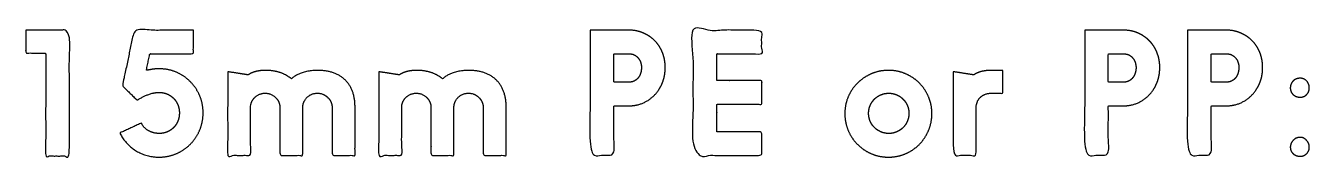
# Model space of a CAD drawing. Header units: millimetres. Extents: x 13 to 2477, y 20 to 1156.
# Drawn here: x 551.4 to 754.2, y 638.3 to 659.4 of the extents above; entities that cross this region are included whole.
import ezdxf

# ---------------------------------------------------------------- set-up
doc = ezdxf.new("R2010")
doc.units = ezdxf.units.MM
doc.header["$MEASUREMENT"] = 0
doc.layers.add('Work layer', color=254, linetype='Continuous', true_color=0xdddddd)

msp = doc.modelspace()

# ---------------------------------------------------------------- linework, layer by layer
at = {"layer": 'Work layer'}
for points, knots in [([(660.55, 642.7), (660.55, 642.54), (660.71, 642.54), (664.19, 642.54), (667.67, 642.54), (667.67, 640.67), (667.67, 638.79), (662.24, 638.79), (656.8, 638.79), (656.8, 648.73), (656.8, 658.67), (662.24, 658.67), (667.67, 658.67), (667.67, 656.79), (667.67, 654.92), (664.19, 654.92), (660.71, 654.92), (660.55, 654.92), (660.55, 654.76), (660.55, 652.79), (660.55, 650.83), (660.55, 650.67), (660.71, 650.67), (664.19, 650.67), (667.67, 650.67), (667.67, 648.79), (667.67, 646.92), (664.19, 646.92), (660.71, 646.92), (660.55, 646.92), (660.55, 646.75), (660.55, 644.73), (660.55, 642.7)], [0, 0, 0, 1, 1, 2, 2, 3, 3, 4, 4, 5, 5, 6, 6, 7, 7, 8, 8, 9, 9, 10, 10, 11, 11, 12, 12, 13, 13, 14, 14, 15, 15, 16, 16, 16]), ([(551.4, 658.67), (554.85, 658.67), (558.3, 658.67), (558.3, 648.69), (558.3, 638.72), (556.42, 638.72), (554.55, 638.72), (554.55, 646.8), (554.55, 654.88), (554.55, 655.04), (554.39, 655.04), (552.89, 655.04), (551.4, 655.04), (551.4, 656.85), (551.4, 658.67)], [0, 0, 0, 1, 1, 2, 2, 3, 3, 4, 4, 5, 5, 6, 6, 7, 7, 7]), ([(577.88, 658.67), (577.88, 656.79), (577.88, 654.92), (574.51, 654.92), (571.14, 654.92), (571.01, 654.92), (570.96, 654.76), (570.72, 653.57), (570.48, 652.38), (570.48, 652.33), (570.51, 652.3), (570.56, 652.3), (570.61, 652.3), (571.49, 652.54), (572.49, 652.54), (573.92, 652.54), (575.19, 652), (576.46, 651.45), (577.4, 650.49), (578.35, 649.53), (578.89, 648.26), (579.42, 646.98), (579.42, 645.54), (579.42, 644.1), (578.89, 642.83), (578.35, 641.55), (577.4, 640.59), (576.46, 639.63), (575.19, 639.09), (573.92, 638.54), (572.49, 638.54), (570.43, 638.54), (568.77, 639.58), (567.11, 640.63), (566.27, 642.37), (567.96, 643.15), (569.66, 643.93), (570.03, 643.17), (570.8, 642.73), (571.57, 642.29), (572.49, 642.29), (573.16, 642.29), (573.74, 642.53), (574.32, 642.78), (574.76, 643.22), (575.2, 643.67), (575.43, 644.26), (575.67, 644.85), (575.67, 645.55), (575.67, 646.23), (575.43, 646.82), (575.2, 647.42), (574.76, 647.86), (574.32, 648.3), (573.74, 648.55), (573.16, 648.79), (572.49, 648.79), (571.78, 648.79), (571.14, 648.59), (570.51, 648.38), (570.03, 648.17), (569.47, 647.87), (569.02, 647.54), (567.87, 648.68), (566.72, 649.81), (566.72, 649.95), (566.73, 650.06), (566.74, 650.18), (566.77, 650.32), (567.64, 654.49), (568.52, 658.67), (573.2, 658.67), (577.88, 658.67)], [0, 0, 0, 1, 1, 2, 2, 3, 3, 4, 4, 5, 5, 6, 6, 7, 7, 8, 8, 9, 9, 10, 10, 11, 11, 12, 12, 13, 13, 14, 14, 15, 15, 16, 16, 17, 17, 18, 18, 19, 19, 20, 20, 21, 21, 22, 22, 23, 23, 24, 24, 25, 25, 26, 26, 27, 27, 28, 28, 29, 29, 30, 30, 31, 31, 32, 32, 33, 33, 34, 34, 35, 35, 36, 36, 36]), ([(640.57, 658.67), (643.62, 658.67), (646.66, 658.67), (647.93, 658.67), (648.98, 658.2), (650.04, 657.74), (650.81, 656.95), (651.58, 656.16), (652, 655.08), (652.42, 654), (652.42, 652.73), (652.42, 651.47), (652, 650.37), (651.57, 649.28), (650.8, 648.45), (650.02, 647.62), (648.96, 647.14), (647.89, 646.67), (646.61, 646.67), (645.52, 646.67), (644.42, 646.67), (644.3, 646.67), (644.3, 646.51), (644.3, 642.68), (644.3, 638.85), (642.42, 638.85), (640.55, 638.85), (640.56, 648.76), (640.57, 658.67)], [0, 0, 0, 1, 1, 2, 2, 3, 3, 4, 4, 5, 5, 6, 6, 7, 7, 8, 8, 9, 9, 10, 10, 11, 11, 12, 12, 13, 13, 14, 14, 14]), ([(718.7, 658.67), (721.74, 658.67), (724.78, 658.67), (726.05, 658.67), (727.11, 658.2), (728.17, 657.74), (728.93, 656.95), (729.7, 656.16), (730.12, 655.08), (730.55, 654), (730.55, 652.73), (730.55, 651.47), (730.12, 650.37), (729.69, 649.28), (728.92, 648.45), (728.15, 647.62), (727.08, 647.14), (726.01, 646.67), (724.74, 646.67), (723.64, 646.67), (722.55, 646.67), (722.42, 646.67), (722.42, 646.51), (722.42, 642.68), (722.42, 638.85), (720.55, 638.85), (718.67, 638.85), (718.69, 648.76), (718.7, 658.67)], [0, 0, 0, 1, 1, 2, 2, 3, 3, 4, 4, 5, 5, 6, 6, 7, 7, 8, 8, 9, 9, 10, 10, 11, 11, 12, 12, 13, 13, 14, 14, 14]), ([(734.95, 658.67), (737.99, 658.67), (741.03, 658.67), (742.3, 658.67), (743.36, 658.2), (744.42, 657.74), (745.18, 656.95), (745.95, 656.16), (746.37, 655.08), (746.8, 654), (746.8, 652.73), (746.8, 651.47), (746.37, 650.37), (745.94, 649.28), (745.17, 648.45), (744.4, 647.62), (743.33, 647.14), (742.26, 646.67), (740.99, 646.67), (739.89, 646.67), (738.8, 646.67), (738.67, 646.67), (738.67, 646.51), (738.67, 642.68), (738.67, 638.85), (736.8, 638.85), (734.92, 638.85), (734.94, 648.76), (734.95, 658.67)], [0, 0, 0, 1, 1, 2, 2, 3, 3, 4, 4, 5, 5, 6, 6, 7, 7, 8, 8, 9, 9, 10, 10, 11, 11, 12, 12, 13, 13, 14, 14, 14]), ([(644.3, 650.58), (644.3, 650.42), (644.42, 650.42), (645.53, 650.42), (646.64, 650.42), (647.24, 650.42), (647.63, 650.66), (648.02, 650.89), (648.25, 651.25), (648.48, 651.61), (648.58, 652.01), (648.67, 652.41), (648.67, 652.73), (648.67, 653.05), (648.58, 653.42), (648.48, 653.8), (648.25, 654.13), (648.02, 654.46), (647.63, 654.69), (647.24, 654.92), (646.64, 654.92), (645.53, 654.92), (644.42, 654.92), (644.3, 654.92), (644.3, 654.76), (644.3, 652.67), (644.3, 650.58)], [0, 0, 0, 1, 1, 2, 2, 3, 3, 4, 4, 5, 5, 6, 6, 7, 7, 8, 8, 9, 9, 10, 10, 11, 11, 12, 12, 13, 13, 13]), ([(722.42, 650.58), (722.42, 650.42), (722.55, 650.42), (723.66, 650.42), (724.77, 650.42), (725.36, 650.42), (725.75, 650.66), (726.15, 650.89), (726.38, 651.25), (726.61, 651.61), (726.7, 652.01), (726.8, 652.41), (726.8, 652.73), (726.8, 653.05), (726.7, 653.42), (726.61, 653.8), (726.38, 654.13), (726.15, 654.46), (725.75, 654.69), (725.36, 654.92), (724.77, 654.92), (723.66, 654.92), (722.55, 654.92), (722.42, 654.92), (722.42, 654.76), (722.42, 652.67), (722.42, 650.58)], [0, 0, 0, 1, 1, 2, 2, 3, 3, 4, 4, 5, 5, 6, 6, 7, 7, 8, 8, 9, 9, 10, 10, 11, 11, 12, 12, 13, 13, 13]), ([(738.67, 650.58), (738.67, 650.42), (738.8, 650.42), (739.91, 650.42), (741.02, 650.42), (741.61, 650.42), (742, 650.66), (742.4, 650.89), (742.63, 651.25), (742.86, 651.61), (742.95, 652.01), (743.05, 652.41), (743.05, 652.73), (743.05, 653.05), (742.95, 653.42), (742.86, 653.8), (742.63, 654.13), (742.4, 654.46), (742, 654.69), (741.61, 654.92), (741.02, 654.92), (739.91, 654.92), (738.8, 654.92), (738.67, 654.92), (738.67, 654.76), (738.67, 652.67), (738.67, 650.58)], [0, 0, 0, 1, 1, 2, 2, 3, 3, 4, 4, 5, 5, 6, 6, 7, 7, 8, 8, 9, 9, 10, 10, 11, 11, 12, 12, 13, 13, 13]), ([(583.3, 652.08), (584.92, 651.83), (586.55, 651.57), (587.13, 651.97), (587.84, 652.13), (588.54, 652.29), (589.23, 652.29), (590.54, 652.29), (591.56, 651.95), (592.59, 651.6), (593.36, 650.96), (594.93, 652.29), (597.49, 652.29), (600.31, 652.29), (601.87, 650.76), (603.42, 649.23), (603.42, 646.41), (603.42, 642.61), (603.42, 638.81), (601.61, 638.81), (599.8, 638.81), (599.8, 642.59), (599.8, 646.36), (599.8, 647.31), (599.12, 647.99), (598.44, 648.67), (597.49, 648.67), (596.56, 648.67), (595.89, 648.06), (595.23, 647.45), (595.17, 646.52), (595.17, 642.66), (595.17, 638.81), (593.36, 638.81), (591.55, 638.81), (591.55, 642.59), (591.55, 646.36), (591.55, 647.31), (590.87, 647.99), (590.19, 648.67), (589.24, 648.67), (588.31, 648.67), (587.64, 648.06), (586.98, 647.45), (586.92, 646.52), (586.92, 642.66), (586.92, 638.81), (585.11, 638.81), (583.3, 638.81), (583.3, 645.44), (583.3, 652.08)], [0, 0, 0, 1, 1, 2, 2, 3, 3, 4, 4, 5, 5, 6, 6, 7, 7, 8, 8, 9, 9, 10, 10, 11, 11, 12, 12, 13, 13, 14, 14, 15, 15, 16, 16, 17, 17, 18, 18, 19, 19, 20, 20, 21, 21, 22, 22, 23, 23, 24, 24, 25, 25, 25]), ([(607.17, 652.08), (608.8, 651.83), (610.42, 651.57), (611.01, 651.97), (611.71, 652.13), (612.42, 652.29), (613.11, 652.29), (614.41, 652.29), (615.44, 651.95), (616.46, 651.6), (617.24, 650.96), (618.81, 652.29), (621.36, 652.29), (624.18, 652.29), (625.74, 650.76), (627.3, 649.23), (627.3, 646.41), (627.3, 642.61), (627.3, 638.81), (625.49, 638.81), (623.67, 638.81), (623.67, 642.59), (623.67, 646.36), (623.67, 647.31), (622.99, 647.99), (622.32, 648.67), (621.36, 648.67), (620.43, 648.67), (619.77, 648.06), (619.1, 647.45), (619.05, 646.52), (619.05, 642.66), (619.05, 638.81), (617.24, 638.81), (615.42, 638.81), (615.42, 642.59), (615.42, 646.36), (615.42, 647.31), (614.74, 647.99), (614.07, 648.67), (613.11, 648.67), (612.18, 648.67), (611.52, 648.06), (610.85, 647.45), (610.8, 646.52), (610.8, 642.66), (610.8, 638.81), (608.99, 638.81), (607.17, 638.81), (607.17, 645.44), (607.17, 652.08)], [0, 0, 0, 1, 1, 2, 2, 3, 3, 4, 4, 5, 5, 6, 6, 7, 7, 8, 8, 9, 9, 10, 10, 11, 11, 12, 12, 13, 13, 14, 14, 15, 15, 16, 16, 17, 17, 18, 18, 19, 19, 20, 20, 21, 21, 22, 22, 23, 23, 24, 24, 25, 25, 25]), ([(680.8, 645.44), (680.8, 646.86), (681.33, 648.11), (681.86, 649.36), (682.81, 650.29), (683.75, 651.22), (685.01, 651.76), (686.26, 652.29), (687.7, 652.29), (689.11, 652.29), (690.36, 651.76), (691.62, 651.22), (692.55, 650.29), (693.48, 649.36), (694.01, 648.11), (694.55, 646.86), (694.55, 645.44), (694.55, 644), (694.01, 642.75), (693.48, 641.5), (692.55, 640.55), (691.62, 639.61), (690.36, 639.07), (689.11, 638.54), (687.7, 638.54), (686.26, 638.54), (685.01, 639.07), (683.75, 639.61), (682.81, 640.55), (681.86, 641.5), (681.33, 642.75), (680.8, 644), (680.8, 645.44)], [0, 0, 0, 1, 1, 2, 2, 3, 3, 4, 4, 5, 5, 6, 6, 7, 7, 8, 8, 9, 9, 10, 10, 11, 11, 12, 12, 13, 13, 14, 14, 15, 15, 16, 16, 16]), ([(697.92, 652.08), (699.55, 651.83), (701.17, 651.57), (701.76, 651.97), (702.46, 652.13), (703.16, 652.29), (703.85, 652.29), (704.79, 652.29), (705.74, 652.29), (705.74, 650.48), (705.74, 648.66), (704.79, 648.66), (703.85, 648.66), (702.93, 648.66), (702.26, 648.06), (701.6, 647.47), (701.55, 646.54), (701.55, 642.68), (701.55, 638.83), (699.74, 638.83), (697.92, 638.83), (697.92, 645.45), (697.92, 652.08)], [0, 0, 0, 1, 1, 2, 2, 3, 3, 4, 4, 5, 5, 6, 6, 7, 7, 8, 8, 9, 9, 10, 10, 11, 11, 11]), ([(751.17, 649.48), (751.17, 650.17), (751.61, 650.61), (752.04, 651.04), (752.74, 651.04), (753.33, 651.04), (753.75, 650.61), (754.17, 650.17), (754.17, 649.48), (754.17, 648.89), (753.75, 648.46), (753.33, 648.04), (752.74, 648.04), (752.04, 648.04), (751.61, 648.46), (751.17, 648.89), (751.17, 649.48)], [0, 0, 0, 1, 1, 2, 2, 3, 3, 4, 4, 5, 5, 6, 6, 7, 7, 8, 8, 8]), ([(684.55, 645.49), (684.55, 644.81), (684.8, 644.23), (685.05, 643.65), (685.48, 643.22), (685.91, 642.79), (686.49, 642.54), (687.07, 642.29), (687.75, 642.29), (688.41, 642.29), (688.98, 642.54), (689.56, 642.79), (689.99, 643.22), (690.42, 643.65), (690.67, 644.23), (690.92, 644.81), (690.92, 645.49), (690.92, 646.15), (690.67, 646.73), (690.42, 647.3), (689.99, 647.74), (689.56, 648.17), (688.98, 648.42), (688.41, 648.67), (687.75, 648.67), (687.07, 648.67), (686.49, 648.42), (685.91, 648.17), (685.48, 647.74), (685.05, 647.3), (684.8, 646.73), (684.55, 646.15), (684.55, 645.49)], [0, 0, 0, 1, 1, 2, 2, 3, 3, 4, 4, 5, 5, 6, 6, 7, 7, 8, 8, 9, 9, 10, 10, 11, 11, 12, 12, 13, 13, 14, 14, 15, 15, 16, 16, 16]), ([(751.17, 640.1), (751.17, 640.69), (751.61, 641.18), (752.04, 641.67), (752.74, 641.67), (753.33, 641.67), (753.75, 641.18), (754.17, 640.69), (754.17, 640.1), (754.17, 639.51), (753.75, 639.09), (753.33, 638.67), (752.74, 638.67), (752.04, 638.67), (751.61, 639.09), (751.17, 639.51), (751.17, 640.1)], [0, 0, 0, 1, 1, 2, 2, 3, 3, 4, 4, 5, 5, 6, 6, 7, 7, 8, 8, 8])]:
    msp.add_open_spline(points, degree=2, knots=knots, dxfattribs=at)

doc.saveas('drawing.dxf')
